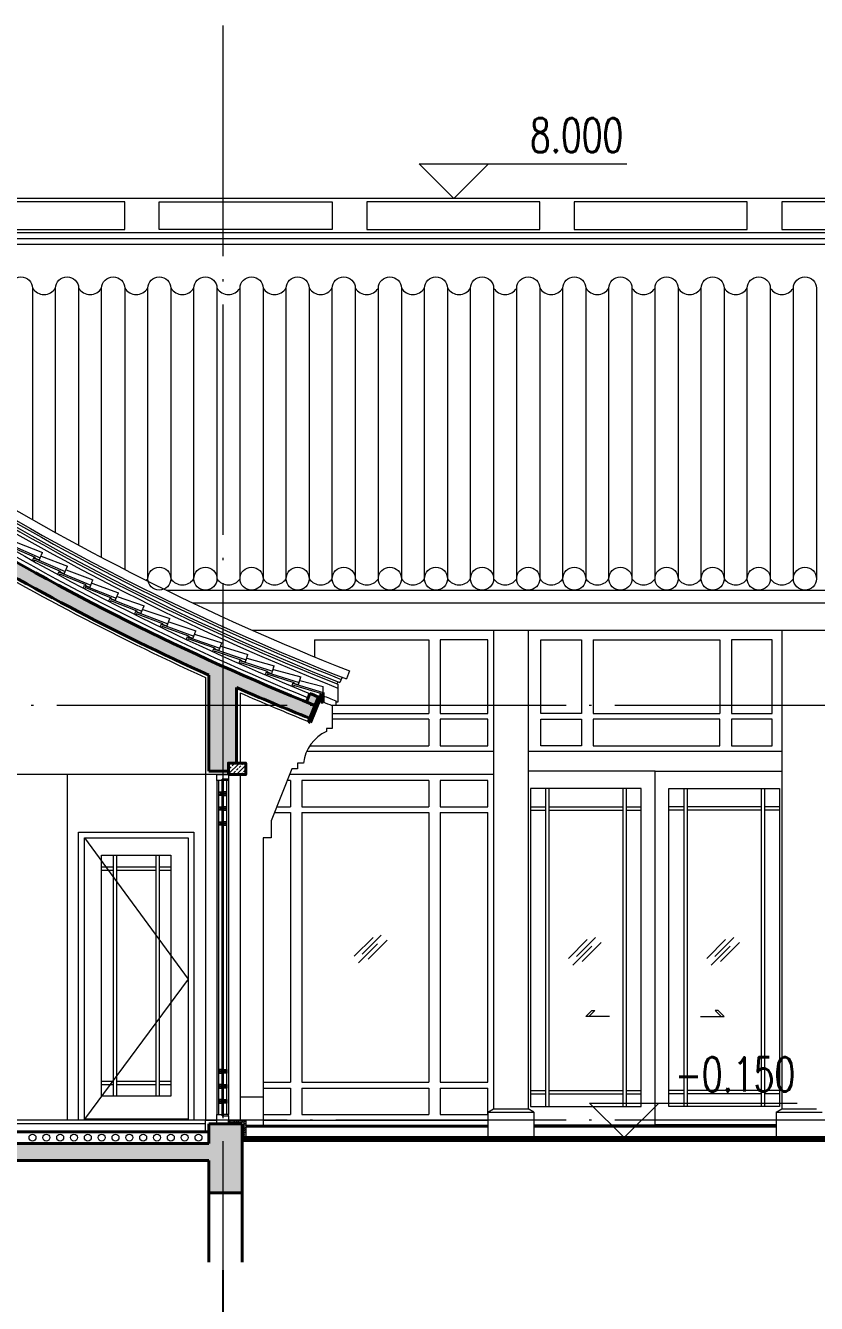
# Model space of a CAD drawing. Extents: x 577108 to 1042908, y 41950 to 81950.
# Drawn here: x 810715 to 817575, y 48706 to 59795 of the extents above; entities that cross this region are included whole.
import ezdxf

# ---------------------------------------------------------------- set-up
doc = ezdxf.new("R2010")
doc.units = 0
doc.header["$LTSCALE"] = 1000
doc.header["$MEASUREMENT"] = 0
doc.linetypes.add('DOTE', pattern=[2.42, 2, -0.2, 0.02, -0.2])
doc.layers.get('0').update_dxf_attribs({"linetype": 'CONTINUOUS', "lineweight": 13})
doc.layers.get('Defpoints').update_dxf_attribs({"linetype": 'CONTINUOUS', "lineweight": 5})
for name, color, linetype, lineweight in [('AXIS', 3, 'CONTINUOUS', 15), ('DIM_ELEV', 3, 'CONTINUOUS', 15), ('DOOR', 2, 'CONTINUOUS', 5), ('DOTE', 1, 'DOTE', 0), ('hatch', 8, 'CONTINUOUS', 5), ('LM-1', 7, 'CONTINUOUS', 18), ('LM-2', 8, 'CONTINUOUS', 18), ('LM-3', 251, 'CONTINUOUS', 5), ('LM-L', 7, 'CONTINUOUS', 15), ('LM-S', 8, 'CONTINUOUS', 5), ('PUB_TEXT', 7, 'CONTINUOUS', 20), ('REVISION', 1, 'CONTINUOUS', 5), ('wall', 2, 'CONTINUOUS', 40), ('瓦1', 8, 'CONTINUOUS', 15), ('瓦2', 2, 'CONTINUOUS', 15), ('粉刷线', 251, 'CONTINUOUS', 0)]:
    doc.layers.add(name, color=color, linetype=linetype, lineweight=lineweight)
doc.styles.add('_TCH_DIM', font='SIMPLEX', dxfattribs={"bigfont": 'GBCBIG'})
doc.styles.add('DIM_FONT', font='SIMPLEX.shx', dxfattribs={"width": 0.8, "bigfont": 'hztxt.shx'})
doc.dimstyles.new('DIMN', dxfattribs={"dimtxt": 300, "dimasz": 100, "dimexe": 250, "dimexo": 300, "dimgap": 150, "dimtad": 1, "dimdec": 0, "dimzin": 0, "dimdsep": 46, "dimtxsty": 'DIM_FONT', "dimblk": 'ARCHTICK', "dimcen": 0.09, "dimclrt": 7, "dimazin": 2, "dimtfac": 1, "dimtdec": 0, "dimtix": 1, "dimtmove": 2, "dimatfit": 3, "dimldrblk": 'ARCHTICK', "dimfxl": 0, "dimtolj": 1, "dimtzin": 0, "dimarcsym": 0})
pattern_1 = [(45, (-236165.48, -386591.74), (-53.0330086, 53.0330086), []), (50, (-236165.48, -386591.74), (215.178055, -18.82564), [22.5, -247.5]), (355, (-236165.48, -386591.74), (-41.6254, 225.65764), [18, -198]), (100.4514, (-236147.54, -386593.31), (173.552815, 206.831863), [19.122057, -210.342634]), (46.1842, (-236165.48, -386531.74), (320.172315, -49.655704), [33.75, -371.25]), (96.6356, (-236138.8, -386535.88), (280.39881, 292.23536), [28.68309, -315.5139]), (351.1842, (-236165.48, -386531.74), (280.39858, 292.23558), [27, -297]), (21, (-236135.48, -386546.74), (179.072116, -120.785667), [22.5, -247.5]), (326, (-236135.48, -386546.74), (72.9946, 217.545014), [18, -198]), (71.4514, (-236120.55, -386556.8), (252.06679, 96.75915), [19.122057, -210.342634]), (37.5, (-236165.48, -386591.74), (3.6479566, 99.868156), [0, -195.6, 0, -201, 0, -198.75]), (7.5, (-236165.48, -386591.74), (78.920861, 118.323514), [0, -114.6, 0, -191.1, 0, -75.75]), (327.5, (-236232.38, -386591.74), (160.146731, -6.7664615), [0, -75, 0, -234, 0, -310.5]), (317.5, (-236262.38, -386591.74), (174.95585, 30.031495), [0, -97.5, 0, -155.4, 0, -220.5])]

# ---------------------------------------------------------------- blocks, each defined once
blk = doc.blocks.new('wa1')
at = {"layer": '瓦1'}
for p in [(-296, 55), (-47, 71)]:
    blk.add_line(p, (-291, 105), dxfattribs=at)
at = {"layer": '瓦2', "color": 2}
for p, q in [((-298, 33), (-296, 55)), ((-298, 33), (-258, 29)), ((2, 25), (-296, 55)), ((-258, 36), (-14, 11)), ((-258, 36), (-258, 29)), ((-14, 11), (-15, 1)), ((-15, 1), (0, 0)), ((2, 25), (0, 0))]:
    blk.add_line(p, q, dxfattribs=at)
blk = doc.blocks.new('M1')
at = {"layer": 'DOOR', "color": 8}
for p, q in [((-0.15, -0.1), (0.014, 0.064)), ((-0.112, -0.156), (0.052, 0.008)), ((-0.081, -0.081), (0.084, 0.083)), ((-0.03, -0.125), (0.134, 0.039))]:
    blk.add_line(p, q, dxfattribs=at)
blk = doc.blocks.new('_ArchTick')
at = {"color": 0, "linetype": 'ByBlock', "const_width": 0.4}
blk.add_lwpolyline([(-0.5, -0.5), (0.5, 0.5)], dxfattribs=at)
blk = doc.blocks.new('*D99')
at = {"layer": 'AXIS', "color": 0, "lineweight": -2, "transparency": 16777216}
for p, q in [((807425, 48995), (807425, 47045)), ((812425, 48995), (812425, 47045)), ((807425, 47295), (812425, 47295))]:
    blk.add_line(p, q, dxfattribs=at)
at = {"layer": 'Defpoints', "color": 0, "transparency": 16777216}
for p in [(807425, 49295), (812425, 49295), (812425, 47295)]:
    blk.add_point(p, dxfattribs=at)
at = {"layer": 'AXIS', "color": 0, "lineweight": -2, "transparency": 16777216, "xscale": 100, "yscale": 100, "zscale": 100, "rotation": 180}
blk.add_blockref('_ArchTick', (807425, 47295), dxfattribs=at)
at = {"layer": 'AXIS', "color": 0, "lineweight": -2, "transparency": 16777216, "xscale": 100, "yscale": 100, "zscale": 100}
blk.add_blockref('_ArchTick', (812425, 47295), dxfattribs=at)
at = {"layer": 'AXIS', "color": 7, "transparency": 16777216, "insert": (809925, 47595), "char_height": 300, "attachment_point": 5, "style": 'DIM_FONT'}
blk.add_mtext('\\A1;5000', dxfattribs=at)
blk = doc.blocks.new('*D100')
at = {"layer": 'AXIS', "color": 0, "lineweight": -2, "transparency": 16777216}
for p, q in [((812425, 48995), (812425, 47045)), ((819925, 48995), (819925, 47045)), ((812425, 47295), (819925, 47295))]:
    blk.add_line(p, q, dxfattribs=at)
at = {"layer": 'Defpoints', "color": 0, "transparency": 16777216}
for p in [(812425, 49295), (819925, 49295), (819925, 47295)]:
    blk.add_point(p, dxfattribs=at)
at = {"layer": 'AXIS', "color": 0, "lineweight": -2, "transparency": 16777216, "xscale": 100, "yscale": 100, "zscale": 100, "rotation": 180}
blk.add_blockref('_ArchTick', (812425, 47295), dxfattribs=at)
at = {"layer": 'AXIS', "color": 0, "lineweight": -2, "transparency": 16777216, "xscale": 100, "yscale": 100, "zscale": 100}
blk.add_blockref('_ArchTick', (819925, 47295), dxfattribs=at)
at = {"layer": 'AXIS', "color": 7, "transparency": 16777216, "insert": (816175, 47595), "char_height": 300, "attachment_point": 5, "style": 'DIM_FONT'}
blk.add_mtext('\\A1;7500', dxfattribs=at)
blk = doc.blocks.new('*D103')
at = {"layer": 'AXIS', "color": 0, "lineweight": -2, "transparency": 16777216}
for p, q in [((794425, 48995), (794425, 46245)), ((824925, 48995), (824925, 46245)), ((794425, 46495), (824925, 46495))]:
    blk.add_line(p, q, dxfattribs=at)
at = {"layer": 'Defpoints', "color": 0, "transparency": 16777216}
for p in [(794425, 49295), (824925, 49295), (824925, 46495)]:
    blk.add_point(p, dxfattribs=at)
at = {"layer": 'AXIS', "color": 0, "lineweight": -2, "transparency": 16777216, "xscale": 100, "yscale": 100, "zscale": 100, "rotation": 180}
blk.add_blockref('_ArchTick', (794425, 46495), dxfattribs=at)
at = {"layer": 'AXIS', "color": 0, "lineweight": -2, "transparency": 16777216, "xscale": 100, "yscale": 100, "zscale": 100}
blk.add_blockref('_ArchTick', (824925, 46495), dxfattribs=at)
at = {"layer": 'AXIS', "color": 7, "transparency": 16777216, "insert": (809675, 46795), "char_height": 300, "attachment_point": 5, "style": 'DIM_FONT'}
blk.add_mtext('\\A1;30500', dxfattribs=at)

msp = doc.modelspace()

# ---------------------------------------------------------------- hatches: boundary and pattern name
at = {"layer": 'hatch'}
h = msp.add_hatch(dxfattribs=at)
h.set_pattern_fill('钢筋混凝土', color=256, scale=30, style=0)
h.set_pattern_definition(pattern_1)
h.paths.add_polyline_path([(809824.6627, 55995.1748), (810024.6627, 55995.1748), (810024.6627, 55495.1748, 0.0407232041), (813224.6627, 53895.1748), (813179.902, 53783.8353, -0.0077881002), (812544.6627, 54050.7809), (812544.6627, 53395.1748), (812474.6627, 53395.1748), (812474.6627, 53325.1748), (812304.6627, 53325.1748), (812304.6627, 54157.7676, -0.0304520894), (809924.6627, 55415.5237, -0.0304520894), (807544.6627, 54157.7676), (807544.6627, 53615.0354), (807304.6627, 53615.0354), (807304.6627, 54050.7809, -0.0077881002), (806669.4234, 53783.8353), (806624.6627, 53895.1748, 0.0407232041), (809824.6627, 55495.1748)])
h.paths.add_polyline_path([(806698.8348, 53925.1502, -0.0009090932), (806624.6627, 53895.1748), (806594.8223, 53969.4011, 0.0009090932), (806668.7246, 53999.2675)])
h.paths.add_polyline_path([(813180.6008, 53999.2675, 0.0009090932), (813254.5031, 53969.4011), (813224.6627, 53895.1748, -0.0009090932), (813150.4906, 53925.1502)])
h = msp.add_hatch(dxfattribs=at)
h.set_pattern_fill('天然石材', color=256, scale=10, style=0)
h.set_pattern_definition([(45, (208344.93, -231977.93), (-37.6180808, 37.6180808), []), (45, (208363.43, -231997.03), (-37.6180808, 37.6180808), [21, -12])])
h.paths.add_polyline_path([(812624.6627, 53295.1748), (812624.6627, 53395.1748), (812474.6627, 53395.1748), (812474.6627, 53295.1748)])
h = msp.add_hatch(dxfattribs=at)
h.set_pattern_fill('钢筋混凝土', color=256, scale=30, style=0)
h.set_pattern_definition(pattern_1)
h.paths.add_polyline_path([(812594.6627, 50265.1748), (812304.6627, 50265.1748), (812304.6627, 50095.1748), (807544.6627, 50095.1748), (807544.6627, 50495.1748), (807304.6627, 50495.1748), (807304.6627, 50145.1748), (807304.6627, 49665.1748), (807544.6627, 49665.1748), (807544.6627, 49945.1748), (812304.6627, 49945.1748), (812304.6627, 49665.1748), (812594.6627, 49665.1748)])
h = msp.add_hatch(dxfattribs=at)
h.set_pattern_fill('天然石材', color=256, scale=5, style=0)
h.set_pattern_definition([(45, (-236165.476, -386582.193), (-18.8090404, 18.8090404), []), (45, (-236156.226, -386591.743), (-18.8090404, 18.8090404), [10.5, -6])])
h.paths.add_polyline_path([(812622.1627, 50292.6748), (812622.1627, 50295.1748), (812474.6627, 50295.1748), (812474.6627, 50280.1748), (812609.6627, 50280.1748)])
h.paths.add_polyline_path([(812624.6627, 50292.6748), (812622.1627, 50292.6748), (812609.6627, 50280.1748), (812609.6627, 50145.1748), (812624.6627, 50145.1748)])

# ---------------------------------------------------------------- linework, layer by layer
for p, q in [((814774.6627, 54545.1748), (814774.6627, 50395.1748)), ((815074.6627, 54545.1748), (815074.6627, 50395.1748)), ((817274.6627, 54545.1748), (817274.6627, 50395.1748)), ((812474.6627, 53295.1748), (812274.6627, 53295.1748)), ((812274.6627, 53295.1748), (812274.6627, 50295.1748)), ((812574.6627, 53295.1748), (812574.6627, 50295.1748)), ((812419.6627, 53115.1748), (812389.6627, 53145.1748)), ((812389.6627, 53115.1748), (812419.6627, 53145.1748)), ((812459.6627, 53115.1748), (812429.6627, 53145.1748)), ((812429.6627, 53115.1748), (812459.6627, 53145.1748)), ((812419.6627, 52985.1748), (812389.6627, 53015.1748)), ((812389.6627, 52985.1748), (812419.6627, 53015.1748)), ((812459.6627, 52985.1748), (812429.6627, 53015.1748)), ((812429.6627, 52985.1748), (812459.6627, 53015.1748)), ((812419.6627, 52855.1748), (812389.6627, 52885.1748)), ((812389.6627, 52855.1748), (812419.6627, 52885.1748)), ((812459.6627, 52855.1748), (812429.6627, 52885.1748)), ((812429.6627, 52855.1748), (812459.6627, 52885.1748)), ((812419.6627, 50735.1748), (812389.6627, 50705.1748)), ((812389.6627, 50735.1748), (812419.6627, 50705.1748)), ((812459.6627, 50735.1748), (812429.6627, 50705.1748)), ((812429.6627, 50735.1748), (812459.6627, 50705.1748)), ((812419.6627, 50605.1748), (812389.6627, 50575.1748)), ((812389.6627, 50605.1748), (812419.6627, 50575.1748)), ((812459.6627, 50605.1748), (812429.6627, 50575.1748)), ((812429.6627, 50605.1748), (812459.6627, 50575.1748)), ((812419.6627, 50475.1748), (812389.6627, 50445.1748)), ((812389.6627, 50475.1748), (812419.6627, 50445.1748)), ((812459.6627, 50475.1748), (812429.6627, 50445.1748)), ((812429.6627, 50475.1748), (812459.6627, 50445.1748)), ((814724.6627, 50365.1748), (814774.6627, 50395.1748)), ((815124.6627, 50365.1748), (815074.6627, 50395.1748)), ((817224.6627, 50365.1748), (817274.6627, 50395.1748)), ((812274.6627, 50295.1748), (807574.6627, 50295.1748)), ((812274.6627, 50265.1748), (807574.6627, 50265.1748)), ((812609.6627, 50280.1748), (812622.1627, 50292.6748))]:
    msp.add_line(p, q)
for points in [[(812274.6627, 53295.1748), (811074.6627, 53295.1748), (811074.6627, 50295.1748)], [(812274.6627, 50195.1748), (812274.6627, 50295.1748), (812374.6627, 50295.1748)]]:
    msp.add_lwpolyline(points)
for points in [[(812474.6627, 53255.1748), (812419.6627, 53255.1748), (812419.6627, 53245.1748), (812374.6627, 53245.1748), (812374.6627, 53295.1748), (812474.6627, 53295.1748)], [(812419.6627, 53145.1748), (812419.6627, 53115.1748), (812389.6627, 53115.1748), (812389.6627, 53145.1748)], [(812429.6627, 53145.1748), (812429.6627, 53115.1748), (812459.6627, 53115.1748), (812459.6627, 53145.1748)], [(812419.6627, 53015.1748), (812419.6627, 52985.1748), (812389.6627, 52985.1748), (812389.6627, 53015.1748)], [(812429.6627, 53015.1748), (812429.6627, 52985.1748), (812459.6627, 52985.1748), (812459.6627, 53015.1748)], [(812419.6627, 52885.1748), (812419.6627, 52855.1748), (812389.6627, 52855.1748), (812389.6627, 52885.1748)], [(812429.6627, 52885.1748), (812429.6627, 52855.1748), (812459.6627, 52855.1748), (812459.6627, 52885.1748)], [(812419.6627, 50705.1748), (812419.6627, 50735.1748), (812389.6627, 50735.1748), (812389.6627, 50705.1748)], [(812429.6627, 50705.1748), (812429.6627, 50735.1748), (812459.6627, 50735.1748), (812459.6627, 50705.1748)], [(812419.6627, 50575.1748), (812419.6627, 50605.1748), (812389.6627, 50605.1748), (812389.6627, 50575.1748)], [(812429.6627, 50575.1748), (812429.6627, 50605.1748), (812459.6627, 50605.1748), (812459.6627, 50575.1748)], [(812419.6627, 50445.1748), (812419.6627, 50475.1748), (812389.6627, 50475.1748), (812389.6627, 50445.1748)], [(812429.6627, 50445.1748), (812429.6627, 50475.1748), (812459.6627, 50475.1748), (812459.6627, 50445.1748)], [(812474.6627, 50335.1748), (812474.6627, 50265.1748), (812374.6627, 50265.1748), (812374.6627, 50345.1748), (812419.6627, 50345.1748), (812419.6627, 50335.1748)], [(812624.6627, 50145.1748), (812609.6627, 50145.1748), (812609.6627, 50280.1748), (812474.6627, 50280.1748), (812474.6627, 50295.1748), (812622.1627, 50295.1748), (812622.1627, 50292.6748), (812624.6627, 50292.6748), (812624.6627, 50145.1748)]]:
    msp.add_lwpolyline(points, close=True)
for centre in [(810774.6627, 50145.1748), (810894.6627, 50145.1748), (811014.6627, 50145.1748), (811134.6627, 50145.1748), (811254.6627, 50145.1748), (811374.6627, 50145.1748), (811494.6627, 50145.1748), (811614.6627, 50145.1748), (811734.6627, 50145.1748), (811854.6627, 50145.1748), (811974.6627, 50145.1748), (812094.6627, 50145.1748), (812214.6627, 50145.1748)]:
    msp.add_circle(centre, 30)
at = {"layer": 'AXIS'}
msp.add_line((812424.6627, 49295.1748), (812424.6627, 45795.1748), dxfattribs=at)
at = {"layer": 'DIM_ELEV'}
for p, q in [((814429.1999, 58295.1748), (814129.1999, 58595.1748)), ((814129.1999, 58595.1748), (815929.1999, 58595.1748)), ((814429.1999, 58295.1748), (814729.1999, 58595.1748)), ((811074.6627, 53295.1748), (810074.6627, 53295.1748)), ((815906.6137, 50145.1748), (815606.6137, 50445.1748)), ((815606.6137, 50445.1748), (817406.6137, 50445.1748)), ((815906.6137, 50145.1748), (816206.6137, 50445.1748))]:
    msp.add_line(p, q, dxfattribs=at)
at = {"layer": 'DOTE'}
for p, q in [((812424.6627, 59795.1748), (812424.6627, 48795.1748)), ((829924.6627, 53895.1748), (792271.3809, 53895.1748)), ((829924.6627, 50295.1748), (792271.3809, 50295.1748))]:
    msp.add_line(p, q, dxfattribs=at)
at = {"layer": 'hatch'}
for p, q in [((813222.2044, 54465.1748), (814212.2044, 54465.1748)), ((813222.2044, 54465.1748), (813222.2044, 54316.7126)), ((814212.2044, 54465.1748), (814212.2044, 53825.1748)), ((814311.7044, 54465.1748), (814311.7044, 53825.1748)), ((814724.6627, 54465.1748), (814311.7044, 54465.1748)), ((814724.6627, 53825.1748), (814724.6627, 54465.1748)), ((815184.6627, 54465.1748), (815537.621, 54465.1748)), ((815184.6627, 53825.1748), (815184.6627, 54465.1748)), ((815537.621, 54465.1748), (815537.621, 53825.1748)), ((815637.121, 54465.1748), (816737.121, 54465.1748)), ((815637.121, 54465.1748), (815637.121, 53825.1748)), ((816737.121, 54465.1748), (816737.121, 53825.1748)), ((816836.621, 54465.1748), (816836.621, 53825.1748)), ((817189.5793, 54465.1748), (816836.621, 54465.1748)), ((817189.5793, 53825.1748), (817189.5793, 54465.1748)), ((813460.0962, 54140.0086), (813441.7182, 54093.5087)), ((813524.6627, 54195.1748), (813497.2241, 54125.3742)), ((813423.1386, 54100.8616), (813415.7703, 54082.2684)), ((813374.6627, 53825.1748), (814212.2044, 53825.1748)), ((814311.7044, 53825.1748), (814724.6627, 53825.1748)), ((815537.621, 53825.1748), (815184.6627, 53825.1748)), ((815637.121, 53825.1748), (816737.121, 53825.1748)), ((816836.621, 53825.1748), (817189.5793, 53825.1748)), ((814212.2044, 53775.1748), (813374.6627, 53775.1748)), ((814212.2044, 53775.1748), (814212.2044, 53545.1748)), ((814311.7044, 53775.1748), (814311.7044, 53545.1748)), ((814724.6627, 53775.1748), (814311.7044, 53775.1748)), ((814724.6627, 53545.1748), (814724.6627, 53775.1748)), ((815184.6627, 53775.1748), (815537.621, 53775.1748)), ((815184.6627, 53545.1748), (815184.6627, 53775.1748)), ((815537.621, 53775.1748), (815537.621, 53545.1748)), ((815637.121, 53775.1748), (815637.121, 53545.1748)), ((816737.121, 53775.1748), (815637.121, 53775.1748)), ((816737.121, 53545.1748), (816737.121, 53775.1748)), ((816836.621, 53775.1748), (816836.621, 53545.1748)), ((817189.5793, 53775.1748), (816836.621, 53775.1748)), ((817189.5793, 53545.1748), (817189.5793, 53775.1748)), ((814774.6627, 53495.1748), (813152.3758, 53495.1748)), ((813179.7329, 53545.1748), (814212.2044, 53545.1748)), ((814311.7044, 53545.1748), (814724.6627, 53545.1748)), ((817274.6627, 53495.1748), (815074.6627, 53495.1748)), ((815537.621, 53545.1748), (815184.6627, 53545.1748)), ((815637.121, 53545.1748), (816737.121, 53545.1748)), ((816836.621, 53545.1748), (817189.5793, 53545.1748)), ((812374.6627, 53245.1748), (812374.6627, 50345.1748)), ((812389.6627, 50345.1748), (812389.6627, 53245.1748)), ((812424.6627, 50335.1748), (812424.6627, 53255.1748)), ((812459.6627, 50345.1748), (812459.6627, 53245.1748)), ((812474.6627, 53245.1748), (812474.6627, 50345.1748)), ((813012.7044, 53245.1748), (812984.6627, 53245.1748)), ((814774.6627, 53295.1748), (813004.6627, 53295.1748)), ((813012.7044, 53245.1748), (813012.7044, 53015.1748)), ((813112.2044, 53245.1748), (813112.2044, 53015.1748)), ((814212.2044, 53245.1748), (813112.2044, 53245.1748)), ((814212.2044, 53245.1748), (814212.2044, 53015.1748)), ((814311.7044, 53245.1748), (814311.7044, 53015.1748)), ((814724.6627, 53245.1748), (814311.7044, 53245.1748)), ((814724.6627, 53015.1748), (814724.6627, 53245.1748)), ((815224.6627, 53175.1748), (815224.6627, 50415.1748)), ((815254.6627, 53175.1748), (815254.6627, 50415.1748)), ((815894.6627, 53175.1748), (815894.6627, 50415.1748)), ((815924.6627, 53175.1748), (815924.6627, 50415.1748)), ((816424.6627, 53175.1748), (816424.6627, 50415.1748)), ((816454.6627, 53175.1748), (816454.6627, 50415.1748)), ((817094.6627, 53175.1748), (817094.6627, 50415.1748)), ((817124.6627, 53175.1748), (817124.6627, 50415.1748)), ((812892.6627, 53015.1748), (813012.7044, 53015.1748)), ((813112.2044, 53015.1748), (814212.2044, 53015.1748)), ((814311.7044, 53015.1748), (814724.6627, 53015.1748)), ((815094.6627, 53015.1748), (815224.6627, 53015.1748)), ((815254.6627, 53015.1748), (815894.6627, 53015.1748)), ((815924.6627, 53015.1748), (816054.6627, 53015.1748)), ((816424.6627, 53015.1748), (816294.6627, 53015.1748)), ((817094.6627, 53015.1748), (816454.6627, 53015.1748)), ((817254.6627, 53015.1748), (817124.6627, 53015.1748)), ((812872.6627, 52965.1748), (813012.7044, 52965.1748)), ((813012.7044, 52965.1748), (813012.7044, 50625.1748)), ((813112.2044, 52965.1748), (814212.2044, 52965.1748)), ((813112.2044, 52965.1748), (813112.2044, 50625.1748)), ((814212.2044, 52965.1748), (814212.2044, 50625.1748)), ((814311.7044, 52965.1748), (814724.6627, 52965.1748)), ((814311.7044, 52965.1748), (814311.7044, 50625.1748)), ((814724.6627, 50625.1748), (814724.6627, 52965.1748)), ((815094.6627, 52985.1748), (815224.6627, 52985.1748)), ((815254.6627, 52985.1748), (815894.6627, 52985.1748)), ((815924.6627, 52985.1748), (816054.6627, 52985.1748)), ((816424.6627, 52985.1748), (816294.6627, 52985.1748)), ((817094.6627, 52985.1748), (816454.6627, 52985.1748)), ((817254.6627, 52985.1748), (817124.6627, 52985.1748)), ((812774.6627, 50625.1748), (813012.7044, 50625.1748)), ((812774.6627, 50575.1748), (813012.7044, 50575.1748)), ((813012.7044, 50575.1748), (813012.7044, 50345.1748)), ((813112.2044, 50625.1748), (814212.2044, 50625.1748)), ((813112.2044, 50575.1748), (814212.2044, 50575.1748)), ((813112.2044, 50575.1748), (813112.2044, 50345.1748)), ((814212.2044, 50575.1748), (814212.2044, 50345.1748)), ((814311.7044, 50625.1748), (814724.6627, 50625.1748)), ((814311.7044, 50575.1748), (814724.6627, 50575.1748)), ((814311.7044, 50575.1748), (814311.7044, 50345.1748)), ((814724.6627, 50345.1748), (814724.6627, 50575.1748)), ((815094.6627, 50555.1748), (815224.6627, 50555.1748)), ((815094.6627, 50525.1748), (815224.6627, 50525.1748)), ((815254.6627, 50555.1748), (815894.6627, 50555.1748)), ((815254.6627, 50525.1748), (815894.6627, 50525.1748)), ((815924.6627, 50555.1748), (816054.6627, 50555.1748)), ((815924.6627, 50525.1748), (816054.6627, 50525.1748)), ((816424.6627, 50555.1748), (816294.6627, 50555.1748)), ((816424.6627, 50525.1748), (816294.6627, 50525.1748)), ((817094.6627, 50555.1748), (816454.6627, 50555.1748)), ((817094.6627, 50525.1748), (816454.6627, 50525.1748)), ((817254.6627, 50555.1748), (817124.6627, 50555.1748)), ((817254.6627, 50525.1748), (817124.6627, 50525.1748)), ((812774.6627, 50345.1748), (813012.7044, 50345.1748)), ((813112.2044, 50345.1748), (814212.2044, 50345.1748)), ((814311.7044, 50345.1748), (814724.6627, 50345.1748)), ((812774.6627, 50295.1748), (814724.6627, 50295.1748))]:
    msp.add_line(p, q, dxfattribs=at)
for points in [[(812429.6627, 53255.1748), (812429.6627, 50335.1748), (812419.6627, 50335.1748), (812419.6627, 53255.1748)], [(812429.6627, 53255.1748), (812474.6627, 53255.1748), (812474.6627, 53245.1748), (812429.6627, 53245.1748)], [(815094.6627, 50415.1748), (816054.6627, 50415.1748), (816054.6627, 53175.1748), (815094.6627, 53175.1748)], [(817254.6627, 50415.1748), (816294.6627, 50415.1748), (816294.6627, 53175.1748), (817254.6627, 53175.1748)], [(812429.6627, 50335.1748), (812474.6627, 50335.1748), (812474.6627, 50345.1748), (812429.6627, 50345.1748)]]:
    msp.add_lwpolyline(points, close=True, dxfattribs=at)
for points in [[(815124.6627, 50255.1748), (816174.6627, 50255.1748), (816174.6627, 53325.1748), (815074.6627, 53325.1748)], [(817224.6627, 50255.1748), (816174.6627, 50255.1748), (816174.6627, 53325.1748), (817274.6627, 53325.1748)], [(815780.7627, 51195.1748), (815574.6627, 51195.1748), (815627.6957, 51248.2078), (815652.6957, 51248.2078), (815599.6627, 51195.1748)], [(816568.5626, 51195.1748), (816774.6627, 51195.1748), (816721.6297, 51248.2078), (816696.6297, 51248.2078), (816749.6627, 51195.1748)]]:
    msp.add_lwpolyline(points, dxfattribs=at)
for radius, start, end in [(21610.3906, 238.14258205, 248.54021392), (21685.3906, 238.26563972, 248.54021392), (21705.3906, 238.29828399, 248.43477148), (21735.3906, 238.43997151, 248.43477148), (21785.3906, 238.42814804, 248.43851154), (21755.3906, 238.47231975, 248.40728769), (21920, 238.6441197, 248.09890721), (21960, 238.70769195, 247.89055846), (21895.3906, 248.18625507, 248.49596959), (21945.3906, 248.23849484, 248.4563321)]:
    msp.add_arc((821430.7832, 74307.4159), radius, start, end, dxfattribs=at)
at = {"layer": 'LM-1'}
for p, q in [((811934.7904, 54895.1748), (819774.6627, 54895.1748)), ((819774.6627, 54782.6142), (812168.4346, 54782.6142)), ((819662.8438, 54545.1748), (812686.4816, 54545.1748)), ((814724.6627, 50365.1748), (814724.6627, 50145.1748)), ((814724.6627, 50365.1748), (815124.6627, 50365.1748)), ((814774.6627, 50395.1748), (815074.6627, 50395.1748)), ((815124.6627, 50365.1748), (815124.6627, 50145.1748)), ((817224.6627, 50365.1748), (817224.6627, 50145.1748)), ((817224.6627, 50365.1748), (817624.6627, 50365.1748)), ((817274.6627, 50395.1748), (817574.6627, 50395.1748))]:
    msp.add_line(p, q, dxfattribs=at)
at = {"layer": 'LM-2'}
for points in [[(811574.6627, 58265.1748), (810074.6627, 58265.1748), (810074.6627, 58025.1748), (811574.6627, 58025.1748)], [(811874.6627, 58265.1748), (813374.6627, 58265.1748), (813374.6627, 58025.1748), (811874.6627, 58025.1748)], [(815174.6627, 58265.1748), (813674.6627, 58265.1748), (813674.6627, 58025.1748), (815174.6627, 58025.1748)], [(816974.6627, 58265.1748), (815474.6627, 58265.1748), (815474.6627, 58025.1748), (816974.6627, 58025.1748)], [(818774.6627, 58265.1748), (817274.6627, 58265.1748), (817274.6627, 58025.1748), (818774.6627, 58025.1748)]]:
    msp.add_lwpolyline(points, close=True, dxfattribs=at)
at = {"layer": 'LM-3'}
for p, q in [((811474.6627, 52595.1748), (811474.6627, 50505.1748)), ((811504.6627, 52595.1748), (811504.6627, 50505.1748)), ((811844.6627, 52595.1748), (811844.6627, 50505.1748)), ((811874.6627, 52595.1748), (811874.6627, 50505.1748)), ((811374.6627, 52495.1748), (811474.6627, 52495.1748)), ((811374.6627, 52465.1748), (811474.6627, 52465.1748)), ((811504.6627, 52495.1748), (811844.6627, 52495.1748)), ((811504.6627, 52465.1748), (811844.6627, 52465.1748)), ((811874.6627, 52495.1748), (811974.6627, 52495.1748)), ((811874.6627, 52465.1748), (811974.6627, 52465.1748)), ((811374.6627, 50635.1748), (811474.6627, 50635.1748)), ((811374.6627, 50605.1748), (811474.6627, 50605.1748)), ((811504.6627, 50635.1748), (811844.6627, 50635.1748)), ((811504.6627, 50605.1748), (811844.6627, 50605.1748)), ((811874.6627, 50635.1748), (811974.6627, 50635.1748)), ((811874.6627, 50605.1748), (811974.6627, 50605.1748)), ((812174.6627, 50295.1748), (811174.6627, 50295.1748)), ((812124.6627, 50305.1748), (811224.6627, 50305.1748))]:
    msp.add_line(p, q, dxfattribs=at)
for points in [[(811174.6627, 50295.1748), (811174.6627, 52795.1748), (812174.6627, 52795.1748), (812174.6627, 50295.1748)], [(811224.6627, 50295.1748), (811224.6627, 52745.1748), (812124.6627, 52745.1748), (812124.6627, 50295.1748)], [(811224.6627, 52745.1748), (812124.6627, 51520.1748), (811224.6627, 50305.1748)]]:
    msp.add_lwpolyline(points, dxfattribs=at)
msp.add_lwpolyline([(811374.6627, 50505.1748), (811374.6627, 52595.1748), (811974.6627, 52595.1748), (811974.6627, 50505.1748)], close=True, dxfattribs=at)
at = {"layer": 'LM-L'}
for p, q in [((819704.6627, 58295.1748), (807644.6627, 58295.1748)), ((820154.6627, 57945.1748), (807194.6627, 57945.1748)), ((820154.6627, 57895.1748), (807194.6627, 57895.1748)), ((820074.6627, 57995.1748), (807274.6627, 57995.1748))]:
    msp.add_line(p, q, dxfattribs=at)
at = {"layer": 'LM-S'}
for p, q in [((813424.6627, 54078.7467), (813424.6627, 53925.1748)), ((813404.6627, 53895.1748), (813372.2112, 53895.1748)), ((813404.6627, 53936.1243), (813404.6627, 53895.1748)), ((813424.6627, 53925.1748), (813404.6627, 53925.1748)), ((812774.6627, 50495.1748), (812574.6627, 50495.1748))]:
    msp.add_line(p, q, dxfattribs=at)
msp.add_lwpolyline([(813374.6627, 53895.1748), (813374.6627, 53695.1748), (813324.6627, 53695.1748), (813324.6627, 53670.1748, 0.2592016427), (813124.6627, 53395.1748), (813074.6627, 53395.1748), (813074.6627, 53345.1748), (813024.6627, 53345.1748), (812844.6627, 52895.1748), (812844.6627, 52745.1748), (812774.6627, 52745.1748), (812774.6627, 50245.1748)], format="xyb", dxfattribs=at)
at = {"layer": 'REVISION', "color": 4}
msp.add_line((812594.6627, 50115.1748), (819754.6627, 50115.1748), dxfattribs=at)
at = {"layer": 'wall'}
for p, q in [((812304.6627, 54157.7676), (812304.6627, 53325.1748)), ((812544.6627, 54050.7809), (812544.6627, 53395.1748)), ((813294.6627, 54007.9185), (813294.6627, 53925.1502)), ((813150.4906, 53925.1502), (813180.6008, 53999.2675)), ((813168.7119, 53756.0004), (813254.5031, 53969.4011)), ((813187.2685, 53748.5403), (813273.0597, 53961.941)), ((813254.5031, 53969.4011), (813273.0597, 53961.941)), ((813274.6627, 53998.2985), (813274.6627, 53925.1502)), ((813274.6627, 53925.1502), (813294.6627, 53925.1502)), ((813168.7119, 53756.0004), (813187.2685, 53748.5403)), ((812304.6627, 53325.1748), (812474.6627, 53325.1748)), ((812594.6627, 50265.1748), (812304.6627, 50265.1748)), ((812304.6627, 50265.1748), (812304.6627, 50095.1748)), ((812594.6627, 50265.1748), (812594.6627, 49065.1748)), ((812624.6627, 50245.1748), (814724.6627, 50245.1748)), ((815124.6627, 50245.1748), (817224.6627, 50245.1748)), ((807544.6627, 50195.1748), (812304.6627, 50195.1748)), ((812594.6627, 50145.1748), (819754.6627, 50145.1748)), ((812594.6627, 50125.1748), (819754.6627, 50125.1748)), ((807544.6627, 50095.1748), (812304.6627, 50095.1748)), ((812304.6627, 49945.1748), (807544.6627, 49945.1748)), ((812304.6627, 49065.1748), (812304.6627, 49945.1748)), ((812594.6627, 49665.1748), (812304.6627, 49665.1748))]:
    msp.add_line(p, q, dxfattribs=at)
msp.add_lwpolyline([(812474.6627, 53295.1748), (812624.6627, 53295.1748), (812624.6627, 53395.1748), (812474.6627, 53395.1748)], close=True, dxfattribs=at)
for radius, start, end in [(22000, 238.77099044, 248.09890721), (22120, 238.65646545, 245.63341412), (22120, 246.3140422, 248.09890721), (21920, 247.89055846, 248.09890721)]:
    msp.add_arc((821430.7832, 74307.4159), radius, start, end, dxfattribs=at)
at = {"layer": '瓦1'}
for p in [(813093.3364, 54111.6486), (813294.6627, 54007.9185)]:
    msp.add_line(p, (813294.6627, 54058.6845), dxfattribs=at)
for points in [[(810574.6627, 55621.7628), (810574.6627, 57515.2471, -1), (810774.6627, 57515.2471), (810774.6627, 55506.9883)], [(810974.6627, 55395.0251), (810974.6627, 57515.2471, -1), (811174.6627, 57515.2471), (811174.6627, 55285.8235)], [(811374.6627, 55179.3364), (811374.6627, 57515.2471, -1), (811574.6627, 57515.2471), (811574.6627, 55075.5186)], [(811774.6627, 54995.1748), (811774.6627, 57515.2471, -1), (811974.6627, 57515.2471), (811974.6627, 54995.1748)], [(812174.6627, 54995.1748), (812174.6627, 57515.2471, -1), (812374.6627, 57515.2471), (812374.6627, 54995.1748)], [(812574.6627, 54995.1748), (812574.6627, 57515.2471, -1), (812774.6627, 57515.2471), (812774.6627, 54995.1748)], [(812974.6627, 54995.1748), (812974.6627, 57515.2471, -1), (813174.6627, 57515.2471), (813174.6627, 54995.1748)], [(813374.6627, 54995.1748), (813374.6627, 57515.2471, -1), (813574.6627, 57515.2471), (813574.6627, 54995.1748)], [(813774.6627, 54995.1748), (813774.6627, 57515.2471, -1), (813974.6627, 57515.2471), (813974.6627, 54995.1748)], [(814174.6627, 54995.1748), (814174.6627, 57515.2471, -1), (814374.6627, 57515.2471), (814374.6627, 54995.1748)], [(814574.6627, 54995.1748), (814574.6627, 57515.2471, -1), (814774.6627, 57515.2471), (814774.6627, 54995.1748)], [(814974.6627, 54995.1748), (814974.6627, 57515.2471, -1), (815174.6627, 57515.2471), (815174.6627, 54995.1748)], [(815374.6627, 54995.1748), (815374.6627, 57515.2471, -1), (815574.6627, 57515.2471), (815574.6627, 54995.1748)], [(815774.6627, 54995.1748), (815774.6627, 57515.2471, -1), (815974.6627, 57515.2471), (815974.6627, 54995.1748)], [(816174.6627, 54995.1748), (816174.6627, 57515.2471, -1), (816374.6627, 57515.2471), (816374.6627, 54995.1748)], [(816574.6627, 54995.1748), (816574.6627, 57515.2471, -1), (816774.6627, 57515.2471), (816774.6627, 54995.1748)], [(816974.6627, 54995.1748), (816974.6627, 57515.2471, -1), (817174.6627, 57515.2471), (817174.6627, 54995.1748)], [(817374.6627, 54995.1748), (817374.6627, 57515.2471, -1), (817574.6627, 57515.2471), (817574.6627, 54995.1748)]]:
    msp.add_lwpolyline(points, format="xyb", dxfattribs=at)
for centre in [(811874.6627, 54995.1748), (812274.6627, 54995.1748), (812674.6627, 54995.1748), (813074.6627, 54995.1748), (813474.6627, 54995.1748), (813874.6627, 54995.1748), (814274.6627, 54995.1748), (814674.6627, 54995.1748), (815074.6627, 54995.1748), (815474.6627, 54995.1748), (815874.6627, 54995.1748), (816274.6627, 54995.1748), (816674.6627, 54995.1748), (817074.6627, 54995.1748), (817474.6627, 54995.1748)]:
    msp.add_circle(centre, 100, dxfattribs=at)
for centre, start in [((810874.6627, 57581.5796), 213.55730977), ((811274.6627, 57581.5796), 213.55730977), ((811674.6627, 57581.5796), 213.55730977), ((812074.6627, 57581.5796), 213.55730977), ((812474.6627, 57581.5796), 213.55730977), ((812874.6627, 57581.5796), 213.55730977), ((813274.6627, 57581.5796), 213.55730977), ((813674.6627, 57581.5796), 213.55730977), ((814074.6627, 57581.5796), 213.55730977), ((814474.6627, 57581.5796), 213.55730977), ((814874.6627, 57581.5796), 213.55730977), ((815274.6627, 57581.5796), 213.55730977), ((815674.6627, 57581.5796), 213.55730977), ((816074.6627, 57581.5796), 213.55730977), ((816474.6627, 57581.5796), 213.55730977), ((816874.6627, 57581.5796), 213.55730977), ((817274.6627, 57581.5796), 213.55730977), ((811674.6627, 55061.5073), 317.34546424), ((812074.6627, 55061.5073), 213.55730977), ((812474.6627, 55061.5073), 213.55730977), ((812874.6627, 55061.5073), 213.55730977), ((813274.6627, 55061.5073), 213.55730977), ((813674.6627, 55061.5073), 213.55730977), ((814074.6627, 55061.5073), 213.55730977), ((814474.6627, 55061.5073), 213.55730977), ((814874.6627, 55061.5073), 213.55730977), ((815274.6627, 55061.5073), 213.55730977), ((815674.6627, 55061.5073), 213.55730977), ((816074.6627, 55061.5073), 213.55730977), ((816474.6627, 55061.5073), 213.55730977), ((816874.6627, 55061.5073), 213.55730977), ((817274.6627, 55061.5073), 213.55730977)]:
    msp.add_arc(centre, 120, start, 326.44269023, dxfattribs=at)
at = {"layer": '瓦2', "color": 2}
for p, q in [((813030.3229, 54087.9018), (813023.0826, 54063.9732)), ((813037.4398, 54059.629), (813023.0826, 54063.9732)), ((813030.3229, 54087.9018), (813294.6627, 54007.9185)), ((813040.3359, 54069.2005), (813037.4398, 54059.629)), ((813274.6627, 53998.2985), (813040.3359, 54069.2005))]:
    msp.add_line(p, q, dxfattribs=at)
at = {"layer": '粉刷线'}
for p, q in [((812274.6627, 54138.4308), (812274.6627, 53295.1748)), ((812574.6627, 54004.9128), (812574.6627, 53395.1748))]:
    msp.add_line(p, q, dxfattribs=at)
for start, end in [(238.70371684, 245.58336142), (246.43277023, 248.09890721)]:
    msp.add_arc((821430.7832, 74307.4159), 22150, start, end, dxfattribs=at)

# ---------------------------------------------------------------- block references
at = {"layer": 'hatch', "xscale": -1}
for p, rotation in [((810556.1528, 55275.1062), 330.2573315440317), ((810773.9209, 55152.3203), 330.9107961826103), ((810993.0752, 55032.0261), 331.564260823869), ((811213.5872, 54914.2391), 332.2177254538232), ((811435.4282, 54798.9747), 332.8711900949207), ((811658.5694, 54686.2478), 333.5246547304506), ((811882.9817, 54576.0732), 334.1781193755407), ((812108.6359, 54468.4651), 334.8315840170932), ((812335.5027, 54363.4375), 335.485048651693), ((812563.5525, 54261.0042), 336.1385132851413), ((812792.7558, 54161.1785), 336.7919779302916)]:
    msp.add_blockref('wa1', p, dxfattribs=dict(at, rotation=rotation))
at = {"layer": 'hatch', "xscale": 1000, "yscale": 1000, "zscale": 1000}
for p in [(815573.2974, 51798.8107), (816773.2974, 51798.8107)]:
    msp.add_blockref('M1', p, dxfattribs=at)
at = {"layer": 'wall', "xscale": 1000, "yscale": 1000, "zscale": 1000}
msp.add_blockref('M1', (813715.839, 51818.8107), dxfattribs=at)

# ---------------------------------------------------------------- texts
at = {"layer": 'PUB_TEXT', "style": '_TCH_DIM', "width": 0.705882}
for s, p in [('8.000', (815089.1999, 58695.1748)), ('-0.150', (816346.6137, 50545.1748))]:
    msp.add_text(s, height=297.5, dxfattribs=at).set_placement(p)

# ---------------------------------------------------------------- dimensions: what is measured, and where the dimension line sits
at = {"layer": 'AXIS'}
for p1, p2, distance, picture, middle in [((794424.6627, 49295.1748), (824924.6627, 49295.1748), -2800, '*D103', (809674.6627, 46795.1748)), ((807424.6627, 49295.1748), (812424.6627, 49295.1748), -2000, '*D99', (809924.6627, 47595.1748)), ((812424.6627, 49295.1748), (819924.6627, 49295.1748), -2000, '*D100', (816174.6627, 47595.1748))]:
    dim = msp.add_aligned_dim(p1=p1, p2=p2, distance=distance, dimstyle='DIMN', dxfattribs=at)
    dim.commit()
    dim.dimension.update_dxf_attribs({"geometry": picture, "text_midpoint": middle})

doc.saveas('drawing.dxf')
